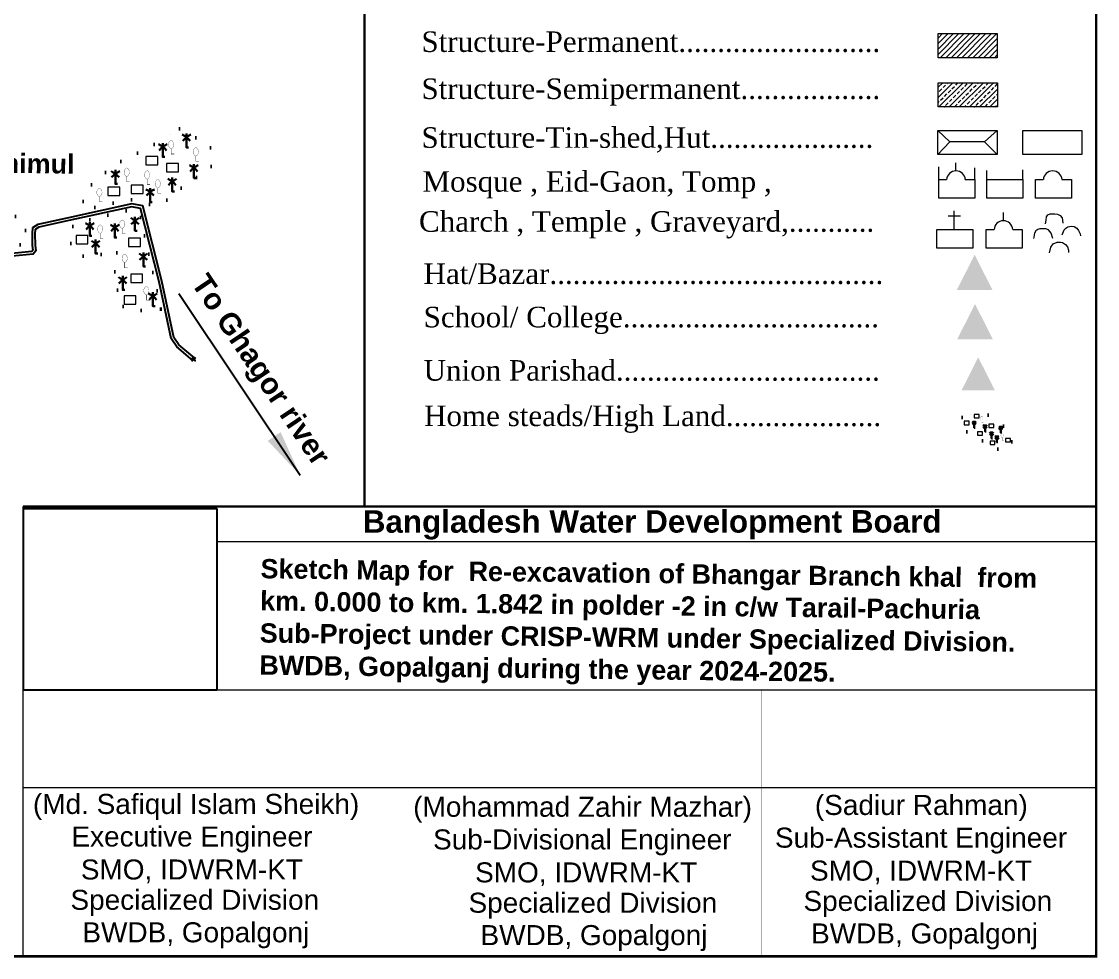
# Model space of a CAD drawing. Header units: millimetres. Extents: x 103 to 31621, y -111783 to -48.
# Drawn here: x 30475 to 31621, y -111783 to -110786 of the extents above; entities that cross this region are included whole.
import ezdxf
from ezdxf.enums import TextEntityAlignment as Align

# ---------------------------------------------------------------- set-up
doc = ezdxf.new("R2010")
doc.units = ezdxf.units.MM
doc.header["$MEASUREMENT"] = 0
doc.linetypes.add('ACAD_ISO02W100', pattern=[15, 12, -3])
doc.linetypes.add('DOT2', pattern=[0.125, 0, -0.125])
for name, color, linetype, lineweight in [('Bazar', 97, 'Continuous', 15), ('Church', 170, 'Continuous', 9), ('Eid-Gah', 170, 'Continuous', 9), ('existing-profile', 5, 'ACAD_ISO02W100', 25), ('FRAM', 7, 'Continuous', 50), ('Graveyard', 40, 'Continuous', 9), ('HOUSE', 144, 'Continuous', 18), ('Mosque', 170, 'Continuous', 9), ('OUTLINE', 7, 'Continuous', 15), ('PL', 7, 'Continuous', 15), ('PUCCA ROAD', 1, 'Continuous', 30), ('Temple', 170, 'Continuous', 9), ('Tomb', 170, 'Continuous', 9), ('Union', 7, 'Continuous', 15)]:
    doc.layers.add(name, color=color, linetype=linetype, lineweight=lineweight)
for name, color, linetype in [('boundary', 7, 'Continuous'), ('Home Stead', 151, 'Continuous'), ('TEXT', 5, 'Continuous'), ('Trees', 77, 'Continuous')]:
    doc.layers.add(name, color=color, linetype=linetype)
doc.styles.add('AR', font='arial.ttf', dxfattribs={"height": 450})
doc.styles.add('b', font='times.ttf')
doc.styles.get("Standard").update_dxf_attribs({"font": 'arial.ttf'})
doc.styles.add('sum', font='arialbd.ttf')
doc.dimstyles.get("Standard").update_dxf_attribs({"dimtxt": 0.18, "dimasz": 0.18, "dimexe": 0.18, "dimexo": 0.0625, "dimgap": 0.09, "dimtad": 0, "dimtih": 1, "dimtoh": 1, "dimdec": 4, "dimzin": 0, "dimdsep": 46, "dimtxsty": 'Standard', "dimblk": 'DATUMBLANK', "dimcen": 0.09, "dimadec": 0, "dimazin": 0, "dimtfac": 1, "dimtdec": 4, "dimtofl": 0, "dimtmove": 0, "dimatfit": 3, "dimfxl": 1, "dimtolj": 1, "dimtzin": 0, "dimarcsym": 0})
picture_1 = doc.add_image_def('image1.png', size_in_pixel=(204, 192))

# ---------------------------------------------------------------- blocks, each defined once
blk = doc.blocks.new('A$C7FEE66E4')
at = {"layer": 'Trees', "linetype": 'Continuous', "const_width": 0.000142}
blk.add_lwpolyline([(0, 0.00001, 0.606435), (0, 0.00493, 0.606435)], format="xyb", close=True, dxfattribs=at)
at = {"layer": 'Trees', "linetype": 'Continuous', "const_width": 0.000252}
for points in [[(0, 0.00001), (0, -0.00287)], [(0, -0.00287), (0.00172, -0.00287)]]:
    blk.add_lwpolyline(points, dxfattribs=at)
blk = doc.blocks.new('A$C01DB3217')
at = {"layer": 'Trees', "color": 1, "lineweight": 30}
blk.add_lwpolyline([(0, 0.0028), (0, -0.00714), (0.00154, -0.00714)], dxfattribs=at)
for centre, start, end in [((-0.01201, -0.01535), 41.24911, 62.67823), ((0.01201, -0.01535), 117.32177, 138.75089)]:
    blk.add_arc(centre, 0.01949, start, end, dxfattribs=at)
blk = doc.blocks.new('_DatumBlank')
at = {"color": 0, "linetype": 'ByBlock', "lineweight": -2}
for p, q in [((0, 0.577), (-1, 0)), ((0, -0.577), (0, 0.577)), ((-1, 0), (0, -0.577))]:
    blk.add_line(p, q, dxfattribs=at)

msp = doc.modelspace()

# ---------------------------------------------------------------- hatches: boundary and pattern name
at = {"layer": 'Bazar'}
for color, points in [(256, [(31490.5, -111034.2), (31471.5, -111071.7), (31509.5, -111071.7)]), (5, [(31490.9, -111086.7), (31471.9, -111124.2), (31509.9, -111124.2)])]:
    msp.add_hatch(color=color, dxfattribs=at).paths.add_polyline_path(points)
at = {"layer": 'HOUSE'}
h = msp.add_hatch(dxfattribs=at)
h.set_pattern_fill('ANSI31', color=256, scale=32.65801, style=0)
h.set_pattern_definition([(45, (-3748455.6508, -13247999.9977), (-2.886587571, 2.886587571), [])])
h.paths.add_polyline_path([(31514.6, -110824.3), (31514.6, -110798.7), (31451.5, -110798.7), (31451.5, -110824.3)])
h = msp.add_hatch(dxfattribs=at)
h.set_pattern_fill('ANSI33', color=256, scale=30.616885)
h.set_pattern_definition([(45, (-3795087.959, -13523287.4664), (-5.4123516956, 5.4123516956), []), (45, (-3795082.546, -13523287.4664), (-5.4123516956, 5.4123516956), [3.827110586, -1.913555293])])
h.paths.add_polyline_path([(31514.9, -110851.2), (31451.8, -110851.2), (31451.8, -110876.8), (31514.9, -110876.8)])
at = {"layer": 'Union'}
msp.add_hatch(color=0, dxfattribs=at).paths.add_polyline_path([(31494.3, -111143.5), (31476.6, -111178.5), (31512, -111178.5)])

# ---------------------------------------------------------------- linework, layer by layer
at = {"layer": 'boundary', "color": 0}
for points, const_width in [([(28775.2, -109753.5), (31620, -109753.5), (31620, -111781.4), (28775.2, -111781.4), (28775.2, -109753.5)], 2.6), ([(30840.6, -111302.4), (30840.6, -109753.5)], 2.52)]:
    msp.add_lwpolyline(points, dxfattribs=dict(at, const_width=const_width))
at = {"layer": 'Church', "linetype": 'Continuous'}
for points in [[(31468.5, -111007.3), (31468.5, -110987.4)], [(31468.5, -111007.3), (31468.5, -110987.4)], [(31475.3, -110993), (31462.4, -110993)], [(31475.3, -110993), (31462.4, -110993)]]:
    msp.add_lwpolyline(points, dxfattribs=at)
msp.add_lwpolyline([(31450.2, -111027.2), (31450.2, -111007.3), (31488.5, -111007.3), (31488.5, -111027.2), (31472.9, -111027.2), (31472.9, -111027.2), (31472.9, -111027.2), (31472.9, -111027.2), (31450.2, -111027.2)], close=True, dxfattribs=at)
msp.add_lwpolyline([(31450.2, -111027.2), (31450.2, -111007.3), (31488.5, -111007.3), (31488.5, -111027.2), (31472.9, -111027.2), (31472.9, -111027.2), (31472.9, -111027.2), (31472.9, -111027.2), (31450.2, -111027.2)], close=True, dxfattribs=at)
at = {"layer": 'Eid-Gah', "linetype": 'Continuous'}
for p, q in [((31503.5, -110954.2), (31503.5, -110944.3)), ((31503.5, -110954.2), (31503.5, -110944.3)), ((31541.8, -110954.2), (31541.8, -110943.6)), ((31541.8, -110954.2), (31541.8, -110943.6))]:
    msp.add_line(p, q, dxfattribs=at)
msp.add_lwpolyline([(31503.5, -110974.1), (31503.5, -110954.2), (31541.8, -110954.2), (31541.8, -110974.1), (31520.6, -110974.1), (31520.6, -110974.1), (31520.6, -110974.1), (31520.6, -110974.1), (31503.5, -110974.1)], close=True, dxfattribs=at)
msp.add_lwpolyline([(31503.5, -110974.1), (31503.5, -110954.2), (31541.8, -110954.2), (31541.8, -110974.1), (31520.6, -110974.1), (31520.6, -110974.1), (31520.6, -110974.1), (31520.6, -110974.1), (31503.5, -110974.1)], close=True, dxfattribs=at)
at = {"layer": 'FRAM', "linetype": 'Continuous', "const_width": 2.55}
msp.add_lwpolyline([(30476.8, -111302.4), (31620, -111302.4), (31620, -111302.4)], dxfattribs=at)
at = {"layer": 'Graveyard'}
for points in [[(31565.8, -111001.2), (31566.5, -110997.3), (31567.1, -110993.8), (31568.6, -110991.8), (31571.1, -110990.7), (31575.9, -110990.5), (31578.9, -110991), (31581.5, -110992.5), (31583.7, -110994.9), (31584.2, -110997.5), (31584.4, -111000.4)], [(31565.8, -111001.2), (31566.5, -110997.3), (31567.1, -110993.8), (31568.6, -110991.8), (31571.1, -110990.7), (31575.9, -110990.5), (31578.9, -110991), (31581.5, -110992.5), (31583.7, -110994.9), (31584.2, -110997.5), (31584.4, -111000.4)], [(31573.7, -111017), (31571.9, -111011.3), (31569.1, -111007.6), (31566.2, -111006.7), (31563.6, -111006.5), (31559.9, -111006.7), (31557.7, -111007.3), (31555.7, -111008.9), (31554.2, -111011.3), (31553.6, -111015.4), (31553.1, -111017)], [(31573.7, -111017), (31571.9, -111011.3), (31569.1, -111007.6), (31566.2, -111006.7), (31563.6, -111006.5), (31559.9, -111006.7), (31557.7, -111007.3), (31555.7, -111008.9), (31554.2, -111011.3), (31553.6, -111015.4), (31553.1, -111017)], [(31583.7, -111013), (31585.7, -111007.6), (31587.5, -111005.8), (31589.6, -111004.3), (31593.4, -111003.8), (31596.6, -111004.1), (31599.5, -111006), (31601.2, -111008.2), (31602.8, -111011.9), (31603.4, -111014.1)], [(31583.7, -111013), (31585.7, -111007.6), (31587.5, -111005.8), (31589.6, -111004.3), (31593.4, -111003.8), (31596.6, -111004.1), (31599.5, -111006), (31601.2, -111008.2), (31602.8, -111011.9), (31603.4, -111014.1)], [(31570.2, -111032), (31571.7, -111026.1), (31574.1, -111022.4), (31578.3, -111020.7), (31582, -111020.9), (31584.2, -111021.3), (31587.2, -111023.3), (31589.4, -111025.9), (31590.3, -111029.2), (31590.3, -111031.8)], [(31570.2, -111032), (31571.7, -111026.1), (31574.1, -111022.4), (31578.3, -111020.7), (31582, -111020.9), (31584.2, -111021.3), (31587.2, -111023.3), (31589.4, -111025.9), (31590.3, -111029.2), (31590.3, -111031.8)]]:
    msp.add_lwpolyline(points, dxfattribs=at)
at = {"layer": 'Home Stead', "color": 7, "linetype": 'DOT2', "lineweight": 50, "ltscale": 159.474072, "flags": 128}
for points in [[(30643.4, -110900), (30676.6, -110917.9), (30677.3, -110941.6), (30647.8, -110961.4), (30623.9, -110981.2), (30609.7, -110980.4), (30591, -110975.3), (30559.4, -110982.4), (30543.6, -110986), (30539.4, -110980.4), (30551.2, -110957.2), (30576.2, -110937.3), (30616.3, -110917.1), (30643.4, -110900)], [(30293.6, -111020.2), (30384.7, -111000.5), (30456.2, -110987.1), (30477.6, -110998), (30481.4, -111019.4), (30464.4, -111029), (30447.1, -111030.3), (30426.3, -111026.3), (30407.4, -111036), (30400.9, -111048.3), (30363.5, -111053.3), (30312.6, -111058.3), (30305.4, -111050.2), (30293.6, -111020.2)], [(30624.1, -111092.1), (30600.7, -110988.8), (30589.1, -110986.7), (30556.5, -110994.7), (30530.6, -111002.1), (30524.6, -111016.4), (30532.5, -111032), (30544.1, -111037.3), (30561.3, -111033.7), (30577.1, -111029.7), (30574.6, -111053.4), (30579.6, -111087.8), (30596.9, -111094), (30624.1, -111092.1)], [(31477.2, -111207.4), (31473.6, -111213), (31477.7, -111219.8), (31483.1, -111223.2), (31487.8, -111227), (31491.7, -111231.1), (31496, -111231.9), (31498.7, -111232), (31502.5, -111238), (31508.6, -111240.4), (31518.7, -111241.8), (31528, -111240), (31530.6, -111232), (31527.4, -111222.4), (31522.9, -111217.6), (31516.2, -111213.9), (31504, -111204.2), (31489.2, -111201.7), (31483.4, -111205.6), (31477.2, -111207.4)]]:
    msp.add_lwpolyline(points, dxfattribs=at)
at = {"layer": 'HOUSE'}
for points in [[(31451.5, -110798.7), (31514.6, -110798.7), (31514.6, -110824.3), (31451.5, -110824.3)], [(31451.5, -110798.7), (31514.6, -110798.7), (31514.6, -110824.3), (31451.5, -110824.3)], [(31451.8, -110851.2), (31514.9, -110851.2), (31514.9, -110876.8), (31451.8, -110876.8)], [(31451.8, -110851.2), (31514.9, -110851.2), (31514.9, -110876.8), (31451.8, -110876.8)]]:
    msp.add_lwpolyline(points, close=True, dxfattribs=at)
at = {"layer": 'HOUSE', "linetype": 'Continuous'}
for points in [[(31451.3, -110901.8), (31514.5, -110901.8), (31514.5, -110927.3), (31451.3, -110927.3)], [(31451.3, -110901.8), (31514.5, -110901.8), (31514.5, -110927.3), (31451.3, -110927.3)], [(31541.7, -110901.8), (31604.8, -110901.8), (31604.8, -110927.3), (31541.7, -110927.3)], [(31541.7, -110901.8), (31604.8, -110901.8), (31604.8, -110927.3), (31541.7, -110927.3)]]:
    msp.add_lwpolyline(points, close=True, dxfattribs=at)
for points in [[(31514.5, -110901.8), (31500.9, -110914), (31464, -110914), (31451.3, -110901.8)], [(31514.5, -110901.8), (31500.9, -110914), (31464, -110914), (31451.3, -110901.8)], [(31464, -110914), (31451.3, -110927.3)], [(31464, -110914), (31451.3, -110927.3)], [(31500.9, -110914), (31514.5, -110927.3)], [(31500.9, -110914), (31514.5, -110927.3)]]:
    msp.add_lwpolyline(points, dxfattribs=at)
at = {"layer": 'HOUSE'}
for points in [[(30607.8, -110938.4), (30620.4, -110938.4), (30620.4, -110929.5), (30607.8, -110929.5), (30607.8, -110938.4)], [(30629.7, -110945.8), (30642.4, -110945.8), (30642.4, -110936.9), (30629.7, -110936.9), (30629.7, -110945.8)], [(30567.2, -110971.1), (30579.8, -110971.1), (30579.8, -110962.3), (30567.2, -110962.3), (30567.2, -110971.1)], [(30592.1, -110969.1), (30604.7, -110969.1), (30604.7, -110960.2), (30592.1, -110960.2), (30592.1, -110969.1)], [(30533.4, -111022.4), (30546, -111022.4), (30546, -111013.6), (30533.4, -111013.6), (30533.4, -111022.4)], [(30589.2, -111025.3), (30601.8, -111025.3), (30601.8, -111016.4), (30589.2, -111016.4), (30589.2, -111025.3)], [(30591.5, -111063.8), (30604.1, -111063.8), (30604.1, -111054.9), (30591.5, -111054.9), (30591.5, -111063.8)], [(30584.4, -111086.7), (30597, -111086.7), (30597, -111077.9), (30584.4, -111077.9), (30584.4, -111086.7)], [(31490.1, -111207.9), (31495.2, -111207.9), (31495.2, -111204.3), (31490.1, -111204.3), (31490.1, -111207.9)], [(31479.4, -111215.2), (31484.5, -111215.2), (31484.5, -111211.6), (31479.4, -111211.6), (31479.4, -111215.2)], [(31505.7, -111218.3), (31510.8, -111218.3), (31510.8, -111214.7), (31505.7, -111214.7), (31505.7, -111218.3)], [(31493.7, -111226.5), (31498.8, -111226.5), (31498.8, -111222.9), (31493.7, -111222.9), (31493.7, -111226.5)], [(31506.9, -111236.4), (31512, -111236.4), (31512, -111232.8), (31506.9, -111232.8), (31506.9, -111236.4)], [(31523.5, -111233.5), (31528.6, -111233.5), (31528.6, -111229.9), (31523.5, -111229.9), (31523.5, -111233.5)]]:
    msp.add_lwpolyline(points, dxfattribs=at)
at = {"layer": 'Mosque', "linetype": 'Continuous'}
for p, q in [((31452.3, -110954.2), (31452.3, -110940.4)), ((31452.3, -110954.2), (31452.3, -110940.4)), ((31470.6, -110944.9), (31470.6, -110936.2)), ((31470.6, -110944.9), (31470.6, -110936.2)), ((31490.6, -110954.2), (31490.6, -110941.6)), ((31490.6, -110954.2), (31490.6, -110941.6))]:
    msp.add_line(p, q, dxfattribs=at)
for points in [[(31480.5, -110954.2), (31490.6, -110954.2), (31490.6, -110974.1), (31475, -110974.1), (31475, -110974.1), (31469.4, -110974.1), (31469.4, -110974.1), (31452.3, -110974.1), (31452.3, -110954.2), (31460.6, -110954.2)], [(31480.5, -110954.2), (31490.6, -110954.2), (31490.6, -110974.1), (31469.4, -110974.1), (31469.4, -110974.1), (31469.4, -110974.1), (31469.4, -110974.1), (31452.3, -110974.1), (31452.3, -110954.2), (31460.6, -110954.2)]]:
    msp.add_lwpolyline(points, dxfattribs=at)
msp.add_arc((31470.6, -110954.9), 9.97, 3.9267, 176.0733, dxfattribs=at)
msp.add_arc((31470.6, -110954.9), 9.97, 3.9267, 176.0733, dxfattribs=at)
at = {"layer": 'PL'}
for p, q in [((30476.8, -111302.4), (30476.8, -111781.4)), ((31620, -111302.4), (31620, -111781.4)), ((31620, -111339.8), (30683.2, -111339.8)), ((31620.7, -111498), (30477.5, -111498)), ((31620, -111601.8), (30476.8, -111601.8))]:
    msp.add_line(p, q, dxfattribs=at)
at = {"layer": 'PL', "const_width": 0.286}
for points in [[(30868.1, -111498), (30868.1, -111781.2)], [(31263.7, -111498), (31263.7, -111781.4)]]:
    msp.add_lwpolyline(points, dxfattribs=at)
at = {"layer": 'PUCCA ROAD', "lineweight": 25}
for points in [[(30657.7, -111146.7), (30640.6, -111132.2), (30634.6, -111123.5), (30621.9, -111063.1), (30601.9, -110984.8), (30592.8, -110983), (30525.8, -110997.8), (30493.8, -111004.8), (30489.8, -111007.4), (30489.5, -111011.8), (30489.7, -111024), (30490.4, -111030.1), (30487.7, -111033.7), (30442.7, -111037.9)], [(30659.7, -111144.5), (30642.8, -111130.1), (30637.4, -111122.3), (30624.8, -111062.4), (30604.3, -110982.2), (30592.8, -110979.9), (30525.2, -110994.9), (30492.6, -111002), (30486.9, -111005.6), (30486.5, -111011.7), (30486.7, -111024.2), (30487.2, -111029.3), (30486.1, -111030.8), (30442.9, -111034.9)], [(30656.8, -111147.6), (30658.5, -111145.9), (30657.4, -111144.1), (30660.3, -111147.1), (30659.2, -111145.3), (30660.5, -111143.3)]]:
    msp.add_lwpolyline(points, dxfattribs=at)
at = {"layer": 'Temple', "linetype": 'Continuous'}
msp.add_line((31521.1, -110998.1), (31521.1, -110989.3), dxfattribs=at)
msp.add_line((31521.1, -110998.1), (31521.1, -110989.3), dxfattribs=at)
msp.add_lwpolyline([(31531.1, -111007.3), (31541.1, -111007.3), (31541.1, -111027.2), (31519.9, -111027.2), (31519.9, -111027.2), (31519.9, -111027.2), (31519.9, -111027.2), (31502.8, -111027.2), (31502.8, -111007.3), (31511.2, -111007.3)], dxfattribs=at)
msp.add_lwpolyline([(31531.1, -111007.3), (31541.1, -111007.3), (31541.1, -111027.2), (31519.9, -111027.2), (31519.9, -111027.2), (31519.9, -111027.2), (31519.9, -111027.2), (31502.8, -111027.2), (31502.8, -111007.3), (31511.2, -111007.3)], dxfattribs=at)
msp.add_arc((31521.1, -111008), 9.97, 3.9267, 176.0733, dxfattribs=at)
msp.add_arc((31521.1, -111008), 9.97, 3.9267, 176.0733, dxfattribs=at)
at = {"layer": 'Tomb', "linetype": 'Continuous'}
msp.add_lwpolyline([(31583.5, -110954.2), (31593.6, -110954.2), (31593.6, -110974.1), (31572.4, -110974.1), (31572.4, -110974.1), (31572.4, -110974.1), (31572.4, -110974.1), (31555.3, -110974.1), (31555.3, -110954.2), (31563.6, -110954.2)], dxfattribs=at)
msp.add_arc((31573.6, -110954.9), 9.97, 3.9267, 176.0733, dxfattribs=at)
msp.add_arc((31573.6, -110954.9), 9.97, 3.9267, 176.0733, dxfattribs=at)

# ---------------------------------------------------------------- block references
at = {"layer": 'Trees', "ltscale": 0.1}
for p, xscale, yscale, zscale in [((30650.9, -110909.2), 1494.109231630064, 1494.109231630064, 1494.109231630057), ((30625.7, -110919.4), 1494.109231630064, 1494.109231630064, 1494.109231630057), ((30658.8, -110941.8), 1494.109231630064, 1494.109231630064, 1494.109231630057), ((30575.2, -110948), 1494.109231630064, 1494.109231630064, 1494.109231630057), ((30635.8, -110956.2), 1494.109231630064, 1494.109231630064, 1494.109231630057), ((30612.2, -110967.5), 1494.109231630064, 1494.109231630064, 1494.109231630057), ((30548, -111003.5), 1494.109231630064, 1494.109231630064, 1494.109231630057), ((30596.1, -110997.9), 1494.109231630064, 1494.109231630064, 1494.109231630057), ((30574.6, -111005.2), 1494.109231630064, 1494.109231630064, 1494.109231630057), ((30554.2, -111022.3), 1494.109231630064, 1494.109231630064, 1494.109231630057), ((30605, -111035.9), 1494.109231630064, 1494.109231630064, 1494.109231630057), ((30583, -111061), 1494.109231630064, 1494.109231630064, 1494.109231630057), ((30615.2, -111078.4), 1494.109231630064, 1494.109231630064, 1494.109231630057), ((31490, -111213.2), 724.8663466707185, 724.8663466707076, 724.8663466707062), ((31501.6, -111217.2), 724.8663466707185, 724.8663466707076, 724.8663466707062), ((31518.3, -111218.5), 724.8663466707185, 724.8663466707076, 724.8663466707062), ((31508.5, -111224.6), 724.8663466707185, 724.8663466707076, 724.8663466707062), ((31514.2, -111228.7), 724.8663466707185, 724.8663466707076, 724.8663466707062)]:
    msp.add_blockref('A$C01DB3217', p, dxfattribs=dict(at, xscale=xscale, yscale=yscale, zscale=zscale))
at = {"layer": 'Trees', "linetype": 'DOT2', "ltscale": 0.2}
for p, xscale, yscale, zscale in [((30634.6, -110921.5), 1894.703676632744, 1894.703676632751, 1894.703676632743), ((30660.9, -110929.2), 1894.703676632744, 1894.703676632751, 1894.703676632743), ((30587.3, -110951), 1894.703676632744, 1894.703676632751, 1894.703676632743), ((30609, -110953.8), 1894.703676632744, 1894.703676632751, 1894.703676632743), ((30558.2, -110972.4), 1894.703676632744, 1894.703676632751, 1894.703676632743), ((30620.4, -110963.2), 1894.703676632744, 1894.703676632751, 1894.703676632743), ((30582.5, -111006.4), 1894.703676632744, 1894.703676632751, 1894.703676632743), ((30559, -111011.5), 1894.703676632744, 1894.703676632751, 1894.703676632743), ((30585.1, -111042.7), 1894.703676632744, 1894.703676632751, 1894.703676632743), ((30608.2, -111077.1), 1894.703676632744, 1894.703676632751, 1894.703676632743), ((31498, -111210.6), 919.2145413665312, 919.2145413665421, 919.2145413665371), ((31519.8, -111229.1), 919.2145413665312, 919.2145413665421, 919.2145413665371)]:
    msp.add_blockref('A$C7FEE66E4', p, dxfattribs=dict(at, xscale=xscale, yscale=yscale, zscale=zscale))

# ---------------------------------------------------------------- texts
at = {"layer": 'FRAM', "linetype": 'Continuous', "lineweight": -3, "style": 'AR'}
for s, p in [('(Md. Safiqul Islam Sheikh)   ', (30673.6, -111629.8)), ('(Mohammad Zahir Mazhar)      ', (31097.7, -111632.8)), ('Executive Engineer     ', (30677.4, -111664.5)), ('Sub-Divisional Engineer       ', (31101.5, -111667.6)), ('SMO, IDWRM-KT     ', (30677.4, -111699.6)), ('SMO, IDWRM-KT      ', (31101.5, -111702.7)), ('Specialized Division     ', (30680.5, -111731.9)), ('Specialized Division     ', (31104.5, -111735)), ('BWDB, Gopalgonj     ', (30681.6, -111766.5)), ('BWDB, Gopalgonj     ', (31105.7, -111769.5))]:
    msp.add_text(s, height=21.323, dxfattribs=at).set_placement(p, align=Align.CENTER)
at = {"layer": 'FRAM', "linetype": 'Continuous', "style": 'AR'}
for s, p in [('(Sadiur Rahman)     ', (31454.4, -111630.9)), ('Sub-Assistant Engineer      ', (31458.2, -111665.7)), ('SMO, IDWRM-KT      ', (31458.2, -111700.8)), ('Specialized Division     ', (31461.3, -111733.1)), ('BWDB, Gopalgonj     ', (31457.8, -111767.7))]:
    msp.add_text(s, height=21.323, dxfattribs=at).set_placement(p, align=Align.CENTER)
at = {"layer": 'OUTLINE', "ltscale": 0.1, "style": 'b'}
for s, p in [('Structure-Permanent..........................', (30901.2, -110818.2)), ('Structure-Semipermanent..................', (30901.2, -110868.3)), ('Structure-Tin-shed,Hut.....................', (30901.2, -110920.3)), ('Mosque , Eid-Gaon, Tomp ,', (30902.3, -110967.1)), ('Charch , Temple , Graveyard,........... ', (30898.6, -111009.7)), ('Home steads/High Land....................', (30904, -111216.7))]:
    msp.add_text(s, height=21.898, dxfattribs=at).set_placement(p)
at = {"layer": 'OUTLINE', "ltscale": 0.1, "char_height": 21.898, "width": 1021.766, "attachment_point": 1, "style": 'b'}
for s, insert in [('Hat/Bazar...........................................', (30903.5, -111043.4)), ('School/ College.................................', (30903.5, -111089.6)), ('Union Parishad..................................', (30903.5, -111146.4))]:
    msp.add_mtext(s, dxfattribs=dict(at, insert=insert))
at = {"layer": 'TEXT', "color": 7, "style": 'sum'}
msp.add_text('Bangladesh Water Development Board', height=23.922, rotation=0.0165, dxfattribs=at).set_placement((31147, -111330.2), align=Align.CENTER)
at = {"layer": 'TEXT', "color": 7, "attachment_point": 1, "style": 'sum'}
for s, insert, char_height, width, rotation in [('Village Bahir Shimul', (30254.5, -110923.9), 20.536, 397.532, 359.2928), ('To Ghagor river ', (30674, -111051.9), 22.59, 437.285, 303.9148), ('Sketch Map for  Re-excavation of Bhangar Branch khal  from km. 0.000 to km. 1.842 in polder -2 in c/w Tarail-Pachuria Sub-Project under CRISP-WRM under Specialized Division. BWDB, Gopalganj during the year 2024-2025.', (30730, -111358.2), 20.5363, 833.629, 359.2928)]:
    msp.add_mtext(s, dxfattribs=dict(at, insert=insert, char_height=char_height, width=width, rotation=rotation))

# ---------------------------------------------------------------- pictures from other files: only their frames are drawn
at = {"layer": 'existing-profile', "color": 1, "linetype": 'ByBlock'}
image = msp.add_image(picture_1, insert=(30477.5, -111498), size_in_units=(205.7, 193.6), dxfattribs=at)
image.dxf.flags = 7

# ---------------------------------------------------------------- leaders
at = {"layer": 'TEXT', "color": 0, "lineweight": 25}
msp.add_leader([(30772.2, -111269.3), (30642.7, -111075.9)], dimstyle='Standard', override={"dimscale": 0.5, "dimasz": 100, "dimgap": 0.09, "dimtad": 0}, dxfattribs=at)

doc.saveas('drawing.dxf')
